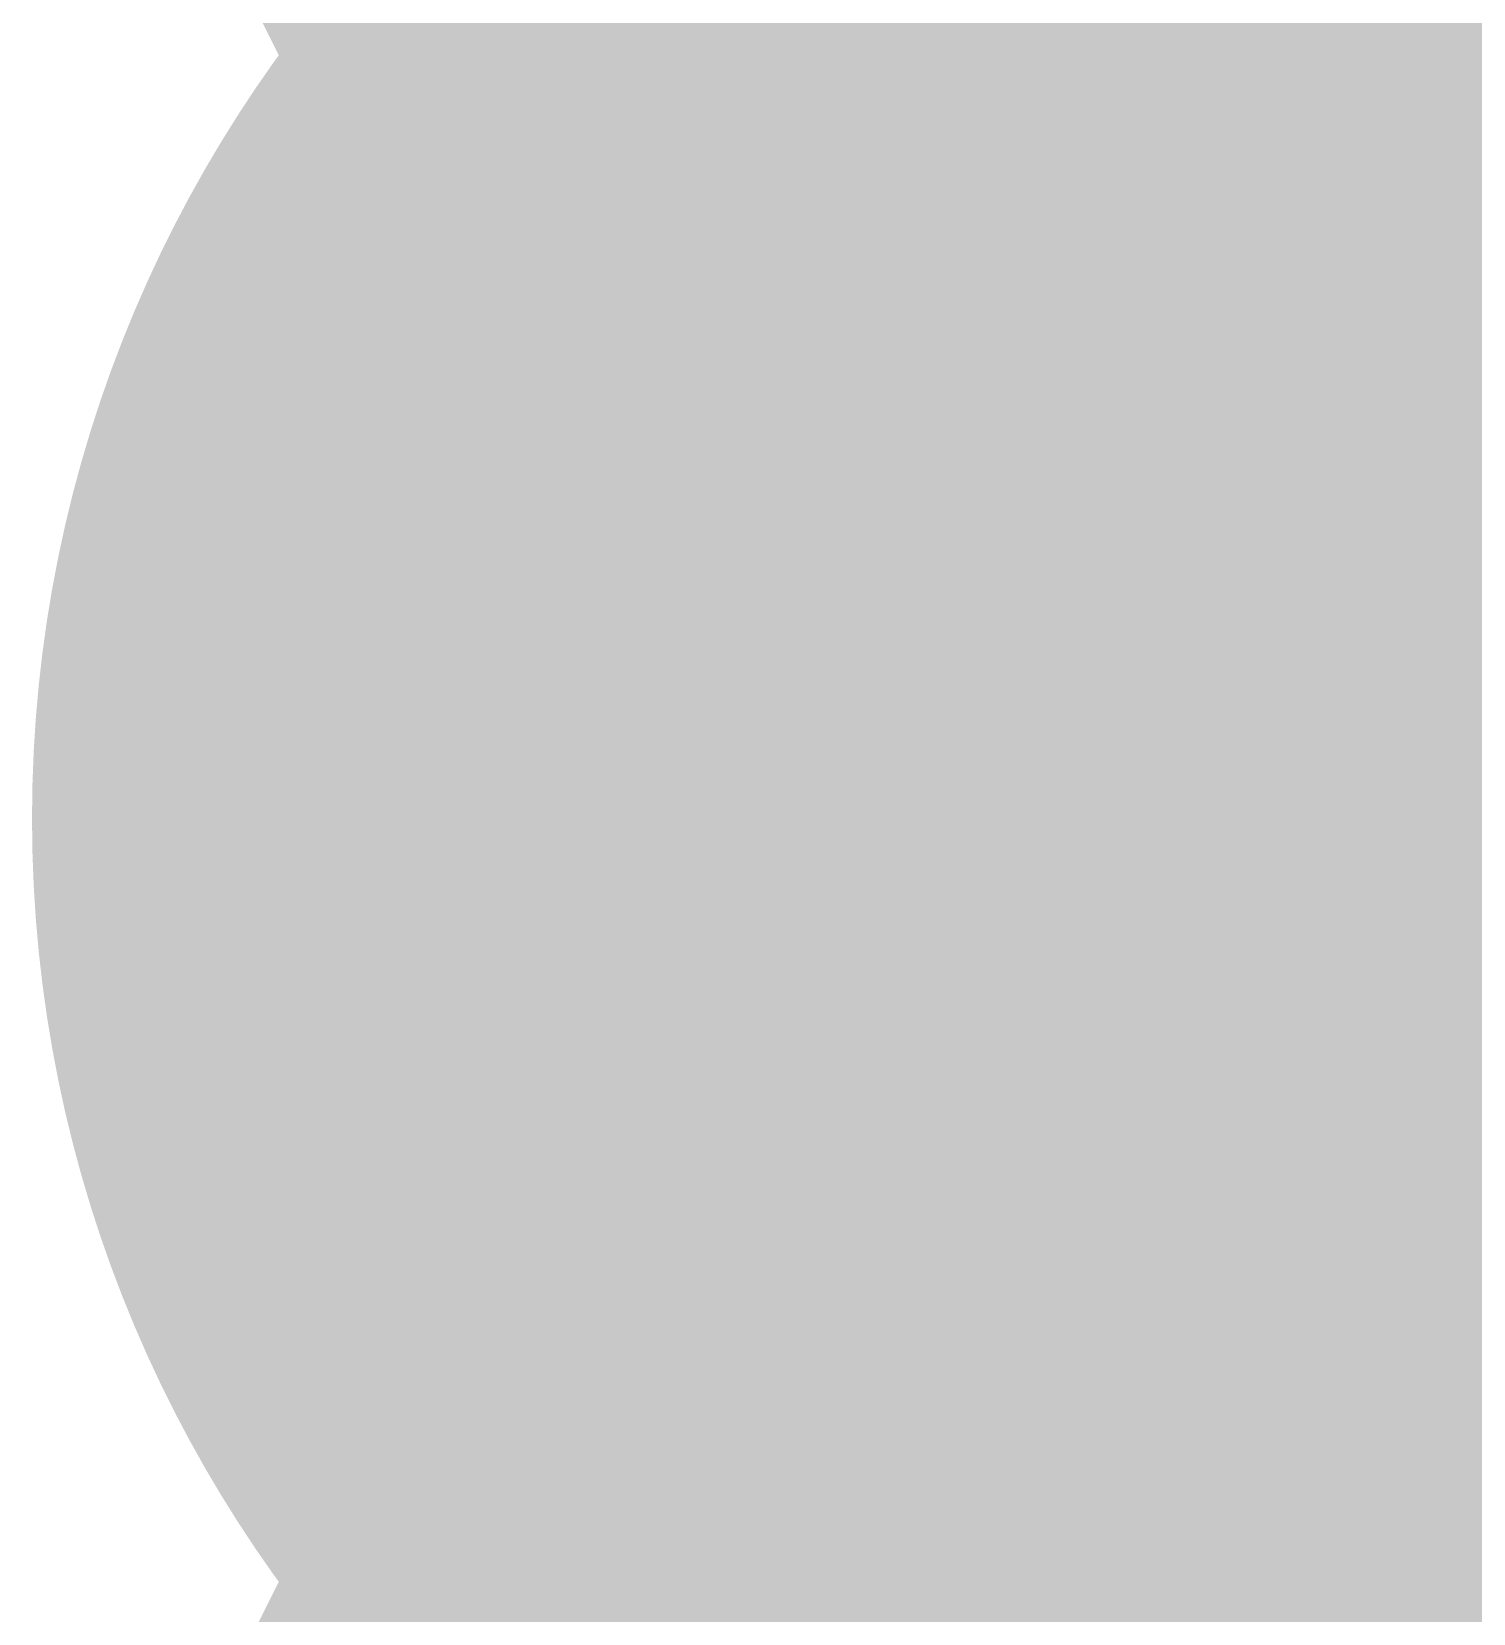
# Model space of a CAD drawing. Header units: inches. Extents: x -2 to 289, y -4 to 187.
# Drawn here: x 95.1006 to 95.4324, y 48.0771 to 48.4411 of the extents above; entities that cross this region are included whole.
import ezdxf

# ---------------------------------------------------------------- set-up
doc = ezdxf.new("R2010")
doc.units = ezdxf.units.IN
for name, color, linetype in [('Bottom Layer', 5, 'Continuous'), ('Drill Drawing', 1, 'Continuous'), ('Layer 1', 16, 'Continuous'), ('Layer 2', 76, 'Continuous'), ('Top Layer', 1, 'Continuous'), ('Via Holes', 16, 'Continuous')]:
    doc.layers.add(name, color=color, linetype=linetype)

msp = doc.modelspace()

# ---------------------------------------------------------------- hatches: boundary and pattern name
at = {"layer": 'Bottom Layer'}
h = msp.add_hatch(color=5, dxfattribs=at)
edge = h.paths.add_edge_path()
edge.add_arc((95.40073, 48.26), 0.3, 0, 360)
at = {"layer": 'Layer 1'}
h = msp.add_hatch(color=16, dxfattribs=at)
edge = h.paths.add_edge_path()
edge.add_arc((95.40073, 48.26), 0.3, 0, 360)
at = {"layer": 'Layer 2'}
h = msp.add_hatch(color=76, dxfattribs=at)
edge = h.paths.add_edge_path()
edge.add_arc((95.40073, 48.26), 0.3, 0, 360)
at = {"layer": 'Top Layer'}
h = msp.add_hatch(color=1, dxfattribs=at)
edge = h.paths.add_edge_path()
edge.add_arc((95.40073, 48.26), 0.3, 0, 360)
at = {"layer": 'Via Holes'}
h = msp.add_hatch(color=7, dxfattribs=at)
edge = h.paths.add_edge_path()
edge.add_arc((95.40073, 48.26), 0.15, 0, 360)

# ---------------------------------------------------------------- linework, layer by layer
at = {"layer": 'Drill Drawing', "const_width": 0.0508}
for points in [[(95.14673, 48.514), (95.40073, 48.387)], [(95.14673, 48.514), (95.27373, 48.26)], [(95.40073, 48.387), (95.65473, 48.514)], [(95.24833, 48.4124), (95.40073, 48.3362)], [(95.24833, 48.4124), (95.32453, 48.26)], [(95.40073, 48.3362), (95.55313, 48.4124)], [(95.14673, 48.006), (95.27373, 48.26)], [(95.24833, 48.1076), (95.32453, 48.26)], [(95.24833, 48.1076), (95.40073, 48.1838)], [(95.40073, 48.1838), (95.55313, 48.1076)], [(95.14673, 48.006), (95.40073, 48.133)], [(95.40073, 48.133), (95.65473, 48.006)]]:
    msp.add_lwpolyline(points, dxfattribs=at)
at = {"layer": 'Drill Drawing', "const_width": 0.0254}
for points in [[(95.23563, 48.4124, 1), (95.26103, 48.4124, 1)], [(95.23563, 48.4124, 1), (95.26103, 48.4124, 1)], [(95.38803, 48.387, 1), (95.41343, 48.387, 1)], [(95.38803, 48.387, 1), (95.41343, 48.387, 1)], [(95.38803, 48.3362, 1), (95.41343, 48.3362, 1)], [(95.38803, 48.3362, 1), (95.41343, 48.3362, 1)], [(95.26103, 48.26, 1), (95.28643, 48.26, 1)], [(95.26103, 48.26, 1), (95.28643, 48.26, 1)], [(95.31183, 48.26, 1), (95.33723, 48.26, 1)], [(95.31183, 48.26, 1), (95.33723, 48.26, 1)], [(95.38803, 48.1838, 1), (95.41343, 48.1838, 1)], [(95.38803, 48.1838, 1), (95.41343, 48.1838, 1)], [(95.38803, 48.133, 1), (95.41343, 48.133, 1)], [(95.38803, 48.133, 1), (95.41343, 48.133, 1)], [(95.23563, 48.1076, 1), (95.26103, 48.1076, 1)], [(95.23563, 48.1076, 1), (95.26103, 48.1076, 1)]]:
    msp.add_lwpolyline(points, format="xyb", close=True, dxfattribs=at)
at = {"layer": 'Layer 2', "const_width": 0.1778}
msp.add_lwpolyline([(95.40073, 39.63449), (95.40073, 48.26)], dxfattribs=at)
at = {"layer": 'Layer 2', "const_width": 0.0889}
msp.add_lwpolyline([(95.35628, 48.26, 1), (95.44518, 48.26, 1)], format="xyb", close=True, dxfattribs=at)
at = {"layer": 'Top Layer', "const_width": 0.381}
msp.add_lwpolyline([(95.40073, 47.39496), (95.40073, 48.26)], dxfattribs=at)
at = {"layer": 'Top Layer', "const_width": 0.1905}
msp.add_lwpolyline([(95.30548, 48.26, 1), (95.49598, 48.26, 1)], format="xyb", close=True, dxfattribs=at)

doc.saveas('drawing.dxf')
